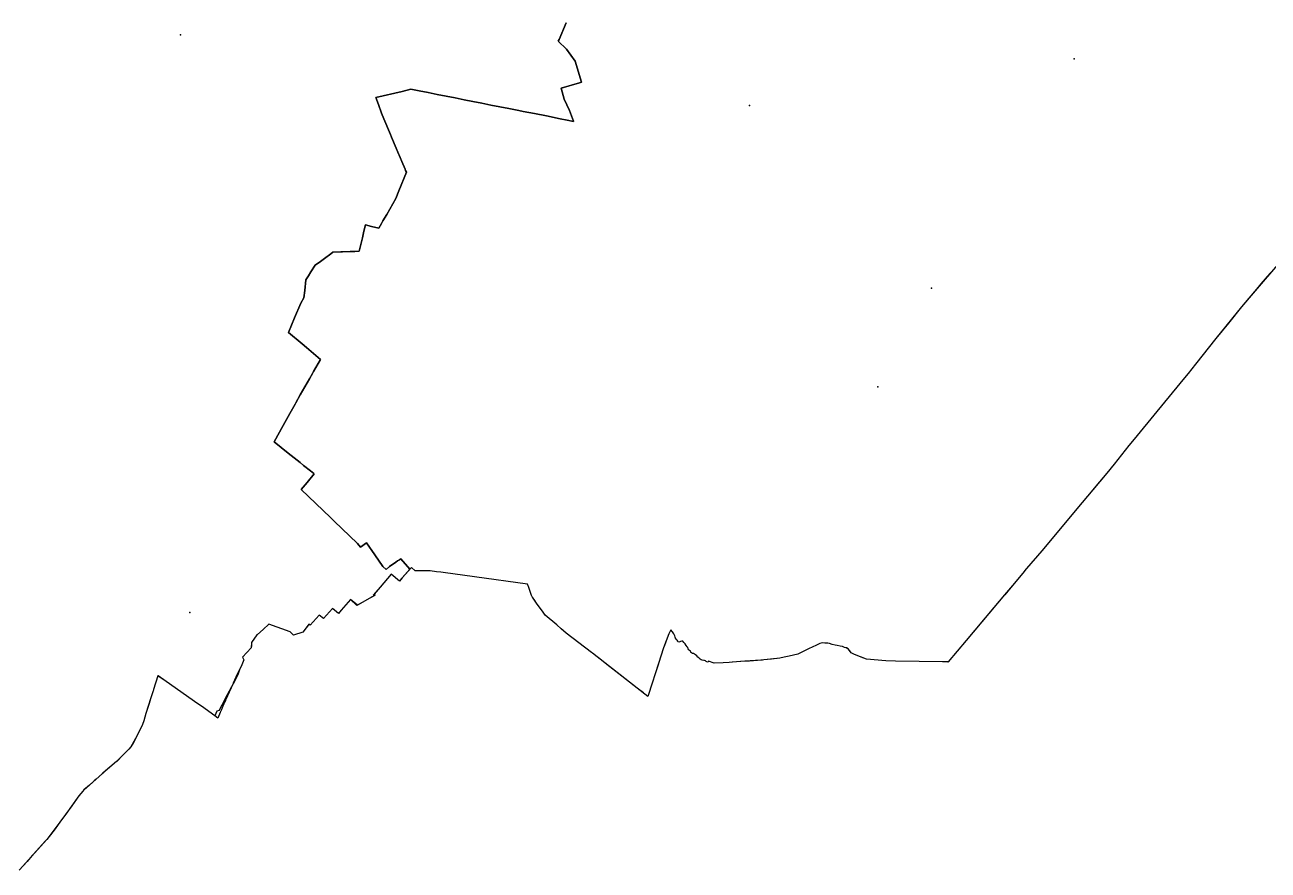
# Model space of a CAD drawing. Header units: inches. Extents: x 11258954 to 11313122, y 3645444 to 3695200.
# Drawn here: x 11276069 to 11289687, y 3646559 to 3655818 of the extents above; entities that cross this region are included whole.
import ezdxf

# ---------------------------------------------------------------- set-up
doc = ezdxf.new("R2010")
doc.units = ezdxf.units.IN
doc.header["$MEASUREMENT"] = 0
for name, color, linetype in [('SchoolBoardDistrict', 253, 'Continuous'), ('SchoolLocation_High', 213, 'Continuous'), ('SchoolLocation_HigherEducation', 4, 'Continuous'), ('SchoolLocation_Private', 231, 'Continuous'), ('SchoolZone_Elementary', 251, 'Continuous'), ('SchoolZone_High', 63, 'Continuous'), ('SchoolZone_Middle', 154, 'Continuous')]:
    doc.layers.add(name, color=color, linetype=linetype)

msp = doc.modelspace()

# ---------------------------------------------------------------- linework, layer by layer
at = {"layer": 'SchoolBoardDistrict'}
msp.add_lwpolyline([(11289712.6695, 3653101.55), (11289677.875, 3653061.1875), (11289609, 3652981.5), (11289576.9065, 3652944.4375), (11289396.9375, 3652730.6875), (11289115.4375, 3652383.625), (11288891.125, 3652102.3125), (11288809.625, 3652000), (11288771.179, 3651952.919), (11288469.3125, 3651583.25), (11288219.8765, 3651278.9125), (11288162.7815, 3651209.25), (11288000, 3651006.125), (11287920.1565, 3650906.6875), (11287765.6565, 3650723.5625), (11287592.344, 3650518.625), (11287411.4065, 3650301.0625), (11287207.094, 3650056.125), (11287041.7815, 3649863.5625), (11287019.6505, 3649836.9), (11287017.719, 3649834.573), (11286886.226, 3649676.155), (11286802.4455, 3649575.1825), (11286801.1625, 3649573.6655), (11286683.733, 3649434.804), (11286380.262, 3649075.9465), (11286182, 3648841.5), (11286147.4095, 3648841.886), (11286126.9865, 3648842.114), (11286127.125, 3648842), (11285606.567, 3648846.867), (11285500.75, 3648852.75), (11285288.8125, 3648870.75), (11285155.125, 3648922.5625), (11285121.25, 3648940.6875), (11285121.2325, 3648940.71), (11285104.672, 3648962.1305), (11285088.344, 3648983.25), (11285085.094, 3648984.8125), (11285064.875, 3648994.625), (11285048.0625, 3648999.1875), (11285025.0315, 3649009), (11284998.625, 3649014), (11284966.8125, 3649019.8125), (11284944.1875, 3649024.8125), (11284912.969, 3649031.25), (11284883.1565, 3649040.625), (11284865.75, 3649045.0625), (11284829.9065, 3649045.875), (11284806.5, 3649048.0625), (11284778.094, 3649041.4375), (11284756.0625, 3649030.8125), (11284732.25, 3649021.4375), (11284700.625, 3649006.4375), (11284654, 3648984), (11284615.969, 3648963.375), (11284572.5315, 3648942.375), (11284534.719, 3648923.5625), (11284487.6875, 3648913.9375), (11284439.25, 3648902.9375), (11284387.8125, 3648890.9375), (11284338.1875, 3648882.3125), (11284246.3125, 3648870.5), (11284162.9375, 3648861.5625), (11284149.6565, 3648860.3125), (11284137.946, 3648859.4835), (11284137.683, 3648859.4645), (11284005.8015, 3648850.005), (11283956.9375, 3648846.5), (11283816.299, 3648836.9145), (11283783.625, 3648834.6875), (11283716.868, 3648831.478), (11283621.125, 3648826.875), (11283557.469, 3648848.125), (11283554.2815, 3648840.3125), (11283548.0625, 3648836.125), (11283540.469, 3648839.5), (11283533.469, 3648844.6875), (11283524.0625, 3648850.9375), (11283513.6565, 3648856.9375), (11283504.844, 3648856.9375), (11283489.0315, 3648858.5), (11283476.0315, 3648864.3125), (11283466.625, 3648871.125), (11283453, 3648883.125), (11283442, 3648892.5625), (11283429.7815, 3648906.9375), (11283415.594, 3648917.75), (11283404.969, 3648925.75), (11283394.1565, 3648931.375), (11283380.75, 3648933.5625), (11283369.5625, 3648938.1875), (11283363.9375, 3648945), (11283360.75, 3648957), (11283350.125, 3648966.1875), (11283341.719, 3648971.1875), (11283339.7155, 3648973.958), (11283333.3125, 3648982.8125), (11283329.3125, 3648998.1875), (11283322.5315, 3649006.8125), (11283313.9065, 3649018.4375), (11283300.3125, 3649037.0625), (11283286.9065, 3649053.25), (11283274.875, 3649068.0625), (11283266.2815, 3649068.6875), (11283252.469, 3649064.6875), (11283243.6565, 3649059.875), (11283232.469, 3649056.0625), (11283225.469, 3649061.25), (11283221.844, 3649067.875), (11283214.844, 3649076.6875), (11283210.6565, 3649081.875), (11283201.844, 3649088.0625), (11283195.0315, 3649098.5), (11283191.219, 3649110.0625), (11283187.219, 3649126.5), (11283176.4375, 3649148.3125), (11283164.625, 3649170.5), (11283144.1565, 3649190.9375), (11283124.375, 3649149.125), (11283089.8385, 3649060.078), (11283074.5955, 3649020.7755), (11283063.75, 3648992.8125), (11283009.75, 3648822), (11283009.0715, 3648819.8635), (11282970.8125, 3648699.4375), (11282944.0625, 3648617.9375), (11282894.0315, 3648459.6875), (11282856.5825, 3648489.864), (11282844.443, 3648499.646), (11282777.844, 3648553.3125), (11282777.852, 3648553.344), (11282576.654, 3648710.8475), (11282445.5665, 3648813.466), (11282368.3675, 3648873.8995), (11282325.0405, 3648907.817), (11282288.101, 3648936.7345), (11282277.6185, 3648944.67), (11282000, 3649154.839), (11281967.29, 3649182.744), (11281943.2565, 3649203.247), (11281894.541, 3649244.806), (11281768.75, 3649350.5625), (11281745.8195, 3649383.219), (11281675.137, 3649483.881), (11281654.8275, 3649512.8045), (11281628.5515, 3649550.2255), (11281625.594, 3649554.4375), (11281621.5625, 3649560.1875), (11281619.334, 3649566.5695), (11281607.1385, 3649601.491), (11281584.213, 3649667.1395), (11281582.161, 3649673.016), (11281575.5315, 3649692), (11280993.69, 3649772.7045), (11280993.543, 3649772.7245), (11280993.523, 3649772.7275), (11280650.1375, 3649817.9655), (11280625.102, 3649821.4195), (11280578.7075, 3649827.404), (11280508.151, 3649836.505), (11280491.844, 3649838.5625), (11280346.0315, 3649837.1875), (11280302.625, 3649876), (11280201.875, 3649759.8125), (11280186.051, 3649741.5715), (11280172, 3649725.375), (11280082, 3649801.5625), (11280081.625, 3649801.125), (11279962.1875, 3649659.8125), (11279895.75, 3649581.25), (11279907.1695, 3649570.761), (11279898.1875, 3649565.75), (11279874.1415, 3649552.317), (11279861.1565, 3649545.0625), (11279848.3285, 3649537.902), (11279848.2805, 3649537.8755), (11279711.5625, 3649461.5625), (11279636.1565, 3649523.9375), (11279634.725, 3649522.2875), (11279533.5315, 3649405.625), (11279518.2025, 3649387.9635), (11279502.9375, 3649370.375), (11279444.1565, 3649422.75), (11279440.75, 3649425.75), (11279339.719, 3649315.5625), (11279293.3125, 3649352.9375), (11279194.3125, 3649241.5), (11279180.8415, 3649253.3385), (11279165.51, 3649232.601), (11279150.9805, 3649212.948), (11279114.5, 3649164.125), (11279011.094, 3649134.125), (11278976.5, 3649167.9375), (11278976.4645, 3649167.9505), (11278743.469, 3649252.125), (11278679.1875, 3649195.5625), (11278616.0315, 3649140), (11278611.844, 3649136.3125), (11278553.6565, 3649051.6875), (11278553.5625, 3649051.1875), (11278551.0875, 3649021.3555), (11278548.846, 3648994.3405), (11278451.844, 3648892.5), (11278468.4375, 3648863.125), (11278444.125, 3648809.875), (11278418.8125, 3648754.4375), (11278407.3035, 3648729.2335), (11278396.4375, 3648705.4375), (11278352.032, 3648608.25), (11278351.942, 3648608.0525), (11278349.719, 3648603.1875), (11278266.582, 3648419.535), (11278265.4065, 3648416.9375), (11278257.1975, 3648398.7355), (11278228.8125, 3648336.0625), (11278218.094, 3648309.4375), (11278214.939, 3648301.6245), (11278212.503, 3648295.5825), (11278212.1075, 3648294.6), (11278209.299, 3648287.6295), (11278209.2435, 3648287.492), (11278184.219, 3648225.4375), (11278150.972, 3648249.3205), (11278002.8125, 3648355.75), (11277965.6565, 3648382.4375), (11277617.8125, 3648626.1875), (11277527.5625, 3648689.25), (11277479.125, 3648537.875), (11277476.838, 3648530.718), (11277474.5315, 3648523.5), (11277446.4375, 3648435.75), (11277430.344, 3648385.4375), (11277396.1655, 3648274.328), (11277371.875, 3648195.3125), (11277359.344, 3648154.625), (11277324.7815, 3648085.5), (11277282.0315, 3648000), (11277264.5315, 3647968.375), (11277231.5625, 3647908.875), (11277208.1565, 3647885.125), (11277144.719, 3647820.8125), (11277075.125, 3647750.1875), (11277074.594, 3647749.75), (11277001.6565, 3647687.375), (11276928.6875, 3647625), (11276926.311, 3647622.939), (11276916.3015, 3647614.2575), (11276849.6875, 3647556.5), (11276827.844, 3647537.5625), (11276776.0315, 3647491.0625), (11276716.8125, 3647437.9375), (11276703.7815, 3647422.875), (11276660.4065, 3647372.875), (11276641.719, 3647345.6875), (11276584.844, 3647263), (11276513.856, 3647169.9035), (11276492.1935, 3647139.8995), (11276471.7065, 3647111.523), (11276389.356, 3646997.1365), (11276310.094, 3646895.5625), (11276294.719, 3646878.5625), (11276227.7815, 3646804.625), (11276160.2815, 3646730), (11276149.844, 3646718.5), (11276093.1875, 3646655.4375), (11276006.5485, 3646559.095)], dxfattribs=at)
at = {"layer": 'SchoolLocation_High'}
msp.add_point((11277774.8219, 3655709.5879), dxfattribs=at)
at = {"layer": 'SchoolLocation_HigherEducation'}
for p in [(11284006.3416, 3654935.5665), (11286001.581, 3652933.4448)]:
    msp.add_point(p, dxfattribs=at)
at = {"layer": 'SchoolLocation_Private'}
for p in [(11287561.842, 3655446.2341), (11285411.4182, 3651853.1461), (11277876.8509, 3649382.0566)]:
    msp.add_point(p, dxfattribs=at)
at = {"layer": 'SchoolZone_Elementary'}
for points in [[(11282000, 3655840.8125, 0), (11281922.42, 3655658.645, 0), (11281911.374, 3655640.396, 0), (11282003.2655, 3655554.0205, 0), (11282097.767, 3655420.6515, 0), (11282165.0145, 3655190.905, 0), (11282165.1985, 3655190.276, 0), (11282143.0735, 3655183.6555, 0), (11281943.715, 3655125.354, 0), (11281942.389, 3655124.966, 0), (11281977.0205, 3655003.7875, 0), (11282033.417, 3654881.319, 0), (11282077.582, 3654763.006, 0), (11282078.0865, 3654761.6545, 0), (11282010.2075, 3654775.0605, 0), (11281932.3615, 3654790.4355, 0), (11281781.751, 3654820.1815, 0), (11281650.1725, 3654846.1685, 0), (11281527.669, 3654870.363, 0), (11281478.6165, 3654880.051, 0), (11281370.3085, 3654901.442, 0), (11281270.0835, 3654921.2365, 0), (11281173.9615, 3654940.2205, 0), (11281075.8955, 3654959.589, 0), (11280977.82, 3654978.959, 0), (11280879.666, 3654998.3445, 0), (11280781.522, 3655017.728, 0), (11280683.378, 3655037.1115, 0), (11280585.2335, 3655056.4955, 0), (11280487.1385, 3655075.8695, 0), (11280388.9845, 3655095.255, 0), (11280298.3945, 3655113.1465, 0), (11280201.089, 3655090.0765, 0), (11279914.027, 3655022.018, 0), (11279912.599, 3655021.6795, 0), (11279943.9585, 3654945.9565, 0), (11279976.1565, 3654849.625, 0), (11280002.25, 3654787.75, 0), (11280074.594, 3654616, 0), (11280085.5625, 3654590, 0), (11280136.719, 3654468.5625, 0), (11280156.094, 3654422.5625, 0), (11280180.125, 3654365.5625, 0), (11280198.1565, 3654322.8125, 0), (11280233.6565, 3654238.5, 0), (11280239.875, 3654223.75, 0), (11280248.125, 3654204.1875, 0), (11280167.125, 3654001.4375, 0), (11280133.5315, 3653917.375, 0), (11280033.2815, 3653742.5625, 0), (11279992.1565, 3653670.8125, 0), (11279976.75, 3653644, 0), (11279947.5925, 3653593.142, 0), (11279946.9375, 3653592, 0), (11279864.9375, 3653611.5, 0), (11279800.567, 3653626.7985, 0), (11279799.719, 3653627, 0), (11279779.969, 3653545, 0), (11279778.6565, 3653539.5625, 0), (11279766.0625, 3653487.25, 0), (11279731.7405, 3653339.639, 0), (11279731.51, 3653338.647, 0), (11279684.8725, 3653336.9035, 0), (11279632.3, 3653334.938, 0), (11279549.917, 3653331.858, 0), (11279529.2935, 3653331.087, 0), (11279441.203, 3653327.7935, 0), (11279419.8, 3653311.898, 0), (11279350.2545, 3653260.249, 0), (11279306.7635, 3653227.9495, 0), (11279249.9885, 3653185.784, 0), (11279249.057, 3653185.0925, 0), (11279202.982, 3653112.4885, 0), (11279175.0615, 3653068.493, 0), (11279147.347, 3653024.8215, 0), (11279134.5065, 3652909.3435, 0), (11279125.444, 3652827.8455, 0), (11279091.9375, 3652768.3125, 0), (11279023.8125, 3652607.75, 0), (11278956.9065, 3652450.1875, 0), (11279107.375, 3652323.0625, 0), (11279154.875, 3652282.9375, 0), (11279309.0625, 3652152.625, 0), (11279282.3125, 3652107.25, 0), (11279231.0315, 3652020.375, 0), (11279219, 3652000, 0), (11279185.75, 3651941.3125, 0), (11279135.3125, 3651852.25, 0), (11279085.625, 3651764.5625, 0), (11279037.5625, 3651679.6875, 0), (11279028.3125, 3651663.375, 0), (11278971.844, 3651561.8125, 0), (11278897.719, 3651428.5625, 0), (11278798.719, 3651250.5625, 0), (11278952.719, 3651128, 0), (11279083.3125, 3651024.0625, 0), (11279122.469, 3650992.875, 0), (11279196.2815, 3650934.125, 0), (11279234.5315, 3650903.6875, 0), (11279236.625, 3650902.0625, 0), (11279159.9065, 3650805.6875, 0), (11279097.5315, 3650727.375, 0), (11279415.5315, 3650423.0625, 0), (11279457.2815, 3650383.3125, 0), (11279714.6225, 3650138.3775, 0), (11279714.625, 3650138.375, 0), (11279744.2795, 3650097.862, 0), (11279813.219, 3650146.25, 0), (11279901.0315, 3650014.6875, 0), (11279902.094, 3650013.125, 0), (11279989.9065, 3649886.1875, 0), (11280026.1875, 3649851.25, 0), (11280064.8125, 3649883.75, 0), (11280133.0625, 3649932.4375, 0), (11280152.5315, 3649946.25, 0), (11280159.6875, 3649950.875, 0), (11280173.4065, 3649959.8125, 0), (11280188.125, 3649968.0625, 0), (11280286.844, 3649857.8125, 0), (11280201.875, 3649759.8125, 0), (11280172.9975, 3649726.5245, 0), (11280172, 3649725.375, 0), (11280081.625, 3649801.125, 0), (11279962.1875, 3649659.8125, 0), (11279885.815, 3649571.053, 0), (11279894.525, 3649563.704, 0), (11279848.3285, 3649537.902, 0), (11279848.2805, 3649537.8755, 0), (11279707.2055, 3649459.1305, 0), (11279634.725, 3649522.2875, 0), (11279533.5315, 3649405.625, 0), (11279502.9375, 3649370.375, 0), (11279440.8615, 3649425.651, 0), (11279440.75, 3649425.75, 0), (11279339.719, 3649315.5625, 0), (11279293.4475, 3649352.8285, 0), (11279293.3125, 3649352.9375, 0), (11279194.3125, 3649241.5, 0), (11279181.0745, 3649253.134, 0), (11279150.9805, 3649212.948, 0), (11279115.1625, 3649165.0115, 0), (11279114.5, 3649164.125, 0), (11279011.094, 3649134.125, 0), (11278976.5, 3649167.9375, 0), (11278743.469, 3649252.125, 0), (11278679.1875, 3649195.5625, 0), (11278616.0315, 3649140, 0), (11278612.9545, 3649137.29, 0), (11278611.844, 3649136.3125, 0), (11278553.6565, 3649051.6875, 0), (11278548.846, 3648994.3405, 0), (11278451.844, 3648892.5, 0), (11278468.4375, 3648863.125, 0), (11278444.125, 3648809.875, 0), (11278418.8125, 3648754.4375, 0), (11278403.3255, 3648698.8175, 0), (11278351.7095, 3648601.4645, 0), (11278332.7595, 3648565.723, 0), (11278261.115, 3648430.5955, 0), (11278251.757, 3648412.9455, 0), (11278206.614, 3648327.8025, 0), (11278195.9915, 3648307.767, 0), (11278171.0315, 3648300.25, 0), (11278151.539, 3648250.7605, 0), (11278150.972, 3648249.3205, 0), (11278002.8125, 3648355.75, 0), (11277965.6565, 3648382.4375, 0), (11277617.8125, 3648626.1875, 0), (11277528.2285, 3648688.7845, 0), (11277527.5625, 3648689.25, 0), (11277479.125, 3648537.875, 0), (11277474.5315, 3648523.5, 0), (11277446.4375, 3648435.75, 0), (11277396.1565, 3648274.375, 0), (11277371.875, 3648195.3125, 0), (11277359.344, 3648154.625, 0), (11277324.7815, 3648085.5, 0), (11277257.5515, 3647955.7775, 0), (11277231.5625, 3647908.875, 0), (11277212.1325, 3647889.161, 0), (11277142.2155, 3647818.2745, 0), (11277074.594, 3647749.75, 0), (11276919.706, 3647617.209, 0), (11276776.0315, 3647491.0625, 0), (11276717.955, 3647438.9625, 0), (11276716.8125, 3647437.9375, 0), (11276703.7815, 3647422.875, 0), (11276660.4065, 3647372.875, 0), (11276641.719, 3647345.6875, 0), (11276516.52, 3647173.397, 0), (11276474.376, 3647115.221, 0), (11276310.094, 3646895.5625, 0), (11276009.495, 3646562.3715, 0)], [(11291009.219, 3654611.875, 0), (11289522.028, 3652879.258, 0), (11289522.018, 3652879.246, 0), (11289396.9375, 3652730.6875, 0), (11289252.152, 3652552.1805, 0), (11289115.4375, 3652383.625, 0), (11288891.125, 3652102.3125, 0), (11288809.625, 3652000, 0), (11288771.179, 3651952.919, 0), (11288469.3125, 3651583.25, 0), (11288219.8765, 3651278.9125, 0), (11288162.7815, 3651209.25, 0), (11288000, 3651006.125, 0), (11287920.1565, 3650906.6875, 0), (11287799.5, 3650763.6875, 0), (11287765.6565, 3650723.5625, 0), (11287592.344, 3650518.625, 0), (11287411.4065, 3650301.0625, 0), (11287207.094, 3650056.125, 0), (11287041.7815, 3649863.5625, 0), (11287019.6505, 3649836.9, 0), (11287017.719, 3649834.573, 0), (11286886.226, 3649676.155, 0), (11286801.1625, 3649573.6655, 0), (11286380.262, 3649075.9465, 0), (11286182, 3648841.5, 0), (11286177.381, 3648836.038, 0), (11286121.2125, 3648842.0555, 0), (11285606.567, 3648846.867, 0), (11285500.75, 3648852.75, 0), (11285288.8125, 3648870.75, 0), (11285258.147, 3648882.635, 0), (11285155.125, 3648922.5625, 0), (11285121.25, 3648940.6875, 0), (11285088.344, 3648983.25, 0), (11285069.226, 3648992.5135, 0), (11285064.875, 3648994.625, 0), (11285048.0625, 3648999.1875, 0), (11285025.0315, 3649009, 0), (11284998.625, 3649014, 0), (11284966.8125, 3649019.8125, 0), (11284944.1875, 3649024.8125, 0), (11284912.969, 3649031.25, 0), (11284883.1565, 3649040.625, 0), (11284865.75, 3649045.0625, 0), (11284829.9065, 3649045.875, 0), (11284806.5, 3649048.0625, 0), (11284778.094, 3649041.4375, 0), (11284756.0625, 3649030.8125, 0), (11284732.25, 3649021.4375, 0), (11284700.625, 3649006.4375, 0), (11284654, 3648984, 0), (11284615.969, 3648963.375, 0), (11284572.5315, 3648942.375, 0), (11284534.719, 3648923.5625, 0), (11284487.6875, 3648913.9375, 0), (11284439.25, 3648902.9375, 0), (11284387.8125, 3648890.9375, 0), (11284338.1875, 3648882.3125, 0), (11284131.255, 3648858.9935, 0), (11283956.9375, 3648846.5, 0), (11283822.014, 3648837.304, 0), (11283783.625, 3648834.6875, 0), (11283716.868, 3648831.478, 0), (11283621.125, 3648826.875, 0), (11283557.469, 3648848.125, 0), (11283554.2815, 3648840.3125, 0), (11283548.0625, 3648836.125, 0), (11283540.469, 3648839.5, 0), (11283533.469, 3648844.6875, 0), (11283524.0625, 3648850.9375, 0), (11283513.6565, 3648856.9375, 0), (11283504.844, 3648856.9375, 0), (11283489.0315, 3648858.5, 0), (11283476.0315, 3648864.3125, 0), (11283466.625, 3648871.125, 0), (11283453, 3648883.125, 0), (11283442, 3648892.5625, 0), (11283429.7815, 3648906.9375, 0), (11283415.594, 3648917.75, 0), (11283404.969, 3648925.75, 0), (11283394.1565, 3648931.375, 0), (11283380.75, 3648933.5625, 0), (11283369.5625, 3648938.1875, 0), (11283368.0715, 3648939.9935, 0), (11283363.9375, 3648945, 0), (11283360.75, 3648957, 0), (11283350.125, 3648966.1875, 0), (11283345.4215, 3648968.985, 0), (11283341.719, 3648971.1875, 0), (11283333.3125, 3648982.8125, 0), (11283329.3125, 3648998.1875, 0), (11283322.5315, 3649006.8125, 0), (11283313.9065, 3649018.4375, 0), (11283300.3125, 3649037.0625, 0), (11283286.9065, 3649053.25, 0), (11283274.875, 3649068.0625, 0), (11283266.2815, 3649068.6875, 0), (11283252.469, 3649064.6875, 0), (11283243.6565, 3649059.875, 0), (11283232.469, 3649056.0625, 0), (11283225.469, 3649061.25, 0), (11283221.844, 3649067.875, 0), (11283214.844, 3649076.6875, 0), (11283210.6565, 3649081.875, 0), (11283201.844, 3649088.0625, 0), (11283196.07, 3649096.909, 0), (11283195.0315, 3649098.5, 0), (11283191.219, 3649110.0625, 0), (11283187.219, 3649126.5, 0), (11283176.4375, 3649148.3125, 0), (11283164.625, 3649170.5, 0), (11283144.1565, 3649190.9375, 0), (11283124.375, 3649149.125, 0), (11283063.75, 3648992.8125, 0), (11283009.75, 3648822, 0), (11282970.8125, 3648699.4375, 0), (11282944.0625, 3648617.9375, 0), (11282894.0315, 3648459.6875, 0), (11282777.844, 3648553.3125, 0), (11282288.101, 3648936.7345, 0), (11282277.6185, 3648944.67, 0), (11282000, 3649154.839, 0), (11281943.2565, 3649203.247, 0), (11281894.541, 3649244.806, 0), (11281768.75, 3649350.5625, 0), (11281745.8195, 3649383.219, 0), (11281675.137, 3649483.881, 0), (11281628.5515, 3649550.2255, 0), (11281625.594, 3649554.4375, 0), (11281621.5625, 3649560.1875, 0), (11281619.334, 3649566.5695, 0), (11281607.1385, 3649601.491, 0), (11281584.213, 3649667.1395, 0), (11281582.161, 3649673.016, 0), (11281575.5315, 3649692, 0), (11280993.69, 3649772.7045, 0), (11280993.543, 3649772.7245, 0), (11280993.523, 3649772.7275, 0), (11280650.1375, 3649817.9655, 0), (11280625.102, 3649821.4195, 0), (11280578.7075, 3649827.404, 0), (11280508.151, 3649836.505, 0), (11280491.844, 3649838.5625, 0), (11280346.0315, 3649837.1875, 0), (11280302.625, 3649876, 0), (11280286.844, 3649857.8125, 0), (11280188.125, 3649968.0625, 0), (11280173.4065, 3649959.8125, 0), (11280159.6875, 3649950.875, 0), (11280152.5315, 3649946.25, 0), (11280133.0625, 3649932.4375, 0), (11280064.8125, 3649883.75, 0), (11280026.1875, 3649851.25, 0), (11279989.9065, 3649886.1875, 0), (11279902.094, 3650013.125, 0), (11279901.0315, 3650014.6875, 0), (11279813.219, 3650146.25, 0), (11279744.2795, 3650097.862, 0), (11279714.625, 3650138.375, 0), (11279714.6225, 3650138.3775, 0), (11279457.2815, 3650383.3125, 0), (11279415.5315, 3650423.0625, 0), (11279097.5315, 3650727.375, 0), (11279159.9065, 3650805.6875, 0), (11279236.625, 3650902.0625, 0), (11279234.5315, 3650903.6875, 0), (11279196.2815, 3650934.125, 0), (11279122.469, 3650992.875, 0), (11279083.3125, 3651024.0625, 0), (11278952.719, 3651128, 0), (11278798.719, 3651250.5625, 0), (11278897.719, 3651428.5625, 0), (11278971.844, 3651561.8125, 0), (11279028.3125, 3651663.375, 0), (11279037.5625, 3651679.6875, 0), (11279085.625, 3651764.5625, 0), (11279135.3125, 3651852.25, 0), (11279185.75, 3651941.3125, 0), (11279219, 3652000, 0), (11279231.0315, 3652020.375, 0), (11279282.3125, 3652107.25, 0), (11279309.0625, 3652152.625, 0), (11279154.875, 3652282.9375, 0), (11279107.375, 3652323.0625, 0), (11278956.9065, 3652450.1875, 0), (11279023.8125, 3652607.75, 0), (11279091.9375, 3652768.3125, 0), (11279125.444, 3652827.8455, 0), (11279134.5065, 3652909.3435, 0), (11279147.347, 3653024.8215, 0), (11279175.0615, 3653068.493, 0), (11279202.982, 3653112.4885, 0), (11279249.057, 3653185.0925, 0), (11279249.9885, 3653185.784, 0), (11279306.7635, 3653227.9495, 0), (11279350.2545, 3653260.249, 0), (11279419.8, 3653311.898, 0), (11279441.203, 3653327.7935, 0), (11279529.2935, 3653331.087, 0), (11279549.917, 3653331.858, 0), (11279632.3, 3653334.938, 0), (11279684.8725, 3653336.9035, 0), (11279731.51, 3653338.647, 0), (11279731.7405, 3653339.639, 0), (11279766.0625, 3653487.25, 0), (11279778.6565, 3653539.5625, 0), (11279779.969, 3653545, 0), (11279799.719, 3653627, 0), (11279800.567, 3653626.7985, 0), (11279864.9375, 3653611.5, 0), (11279946.9375, 3653592, 0), (11279947.5925, 3653593.142, 0), (11279976.75, 3653644, 0), (11279992.1565, 3653670.8125, 0), (11280033.2815, 3653742.5625, 0), (11280133.5315, 3653917.375, 0), (11280167.125, 3654001.4375, 0), (11280248.125, 3654204.1875, 0), (11280239.875, 3654223.75, 0), (11280233.6565, 3654238.5, 0), (11280198.1565, 3654322.8125, 0), (11280180.125, 3654365.5625, 0), (11280156.094, 3654422.5625, 0), (11280136.719, 3654468.5625, 0), (11280085.5625, 3654590, 0), (11280074.594, 3654616, 0), (11280002.25, 3654787.75, 0), (11279976.1565, 3654849.625, 0), (11279943.9585, 3654945.9565, 0), (11279912.599, 3655021.6795, 0), (11279914.027, 3655022.018, 0), (11280201.089, 3655090.0765, 0), (11280298.3945, 3655113.1465, 0), (11280388.9845, 3655095.255, 0), (11280487.1385, 3655075.8695, 0), (11280585.2335, 3655056.4955, 0), (11280683.378, 3655037.1115, 0), (11280781.522, 3655017.728, 0), (11280879.666, 3654998.3445, 0), (11280977.82, 3654978.959, 0), (11281075.8955, 3654959.589, 0), (11281173.9615, 3654940.2205, 0), (11281270.0835, 3654921.2365, 0), (11281370.3085, 3654901.442, 0), (11281478.6165, 3654880.051, 0), (11281527.669, 3654870.363, 0), (11281650.1725, 3654846.1685, 0), (11281781.751, 3654820.1815, 0), (11281932.3615, 3654790.4355, 0), (11282010.2075, 3654775.0605, 0), (11282078.0865, 3654761.6545, 0), (11282077.582, 3654763.006, 0), (11282033.417, 3654881.319, 0), (11281977.0205, 3655003.7875, 0), (11281942.389, 3655124.966, 0), (11281943.715, 3655125.354, 0), (11282143.0735, 3655183.6555, 0), (11282165.1985, 3655190.276, 0), (11282165.0145, 3655190.905, 0), (11282097.767, 3655420.6515, 0), (11282003.2655, 3655554.0205, 0), (11281911.374, 3655640.396, 0), (11281922.42, 3655658.645, 0), (11282000, 3655840.8125, 0)]]:
    msp.add_polyline3d(points, dxfattribs=at)
at = {"layer": 'SchoolZone_High'}
msp.add_polyline3d([(11291009.219, 3654611.875, 0), (11289522.028, 3652879.258, 0), (11289522.018, 3652879.246, 0), (11289396.9375, 3652730.6875, 0), (11289252.152, 3652552.1805, 0), (11289115.4375, 3652383.625, 0), (11288891.125, 3652102.3125, 0), (11288809.625, 3652000, 0), (11288771.179, 3651952.919, 0), (11288469.3125, 3651583.25, 0), (11288219.8765, 3651278.9125, 0), (11288162.7815, 3651209.25, 0), (11288000, 3651006.125, 0), (11287920.1565, 3650906.6875, 0), (11287799.5, 3650763.6875, 0), (11287765.6565, 3650723.5625, 0), (11287592.344, 3650518.625, 0), (11287411.4065, 3650301.0625, 0), (11287207.094, 3650056.125, 0), (11287041.7815, 3649863.5625, 0), (11287019.6505, 3649836.9, 0), (11287017.719, 3649834.573, 0), (11286886.226, 3649676.155, 0), (11286801.1625, 3649573.6655, 0), (11286380.262, 3649075.9465, 0), (11286182, 3648841.5, 0), (11286177.381, 3648836.038, 0), (11286121.2125, 3648842.0555, 0), (11285606.567, 3648846.867, 0), (11285500.75, 3648852.75, 0), (11285288.8125, 3648870.75, 0), (11285258.147, 3648882.635, 0), (11285155.125, 3648922.5625, 0), (11285121.25, 3648940.6875, 0), (11285088.344, 3648983.25, 0), (11285069.226, 3648992.5135, 0), (11285064.875, 3648994.625, 0), (11285048.0625, 3648999.1875, 0), (11285025.0315, 3649009, 0), (11284998.625, 3649014, 0), (11284966.8125, 3649019.8125, 0), (11284944.1875, 3649024.8125, 0), (11284912.969, 3649031.25, 0), (11284883.1565, 3649040.625, 0), (11284865.75, 3649045.0625, 0), (11284829.9065, 3649045.875, 0), (11284806.5, 3649048.0625, 0), (11284778.094, 3649041.4375, 0), (11284756.0625, 3649030.8125, 0), (11284732.25, 3649021.4375, 0), (11284700.625, 3649006.4375, 0), (11284654, 3648984, 0), (11284615.969, 3648963.375, 0), (11284572.5315, 3648942.375, 0), (11284534.719, 3648923.5625, 0), (11284487.6875, 3648913.9375, 0), (11284439.25, 3648902.9375, 0), (11284387.8125, 3648890.9375, 0), (11284338.1875, 3648882.3125, 0), (11284131.255, 3648858.9935, 0), (11283956.9375, 3648846.5, 0), (11283822.014, 3648837.304, 0), (11283783.625, 3648834.6875, 0), (11283716.868, 3648831.478, 0), (11283621.125, 3648826.875, 0), (11283557.469, 3648848.125, 0), (11283554.2815, 3648840.3125, 0), (11283548.0625, 3648836.125, 0), (11283540.469, 3648839.5, 0), (11283533.469, 3648844.6875, 0), (11283524.0625, 3648850.9375, 0), (11283513.6565, 3648856.9375, 0), (11283504.844, 3648856.9375, 0), (11283489.0315, 3648858.5, 0), (11283476.0315, 3648864.3125, 0), (11283466.625, 3648871.125, 0), (11283453, 3648883.125, 0), (11283442, 3648892.5625, 0), (11283429.7815, 3648906.9375, 0), (11283415.594, 3648917.75, 0), (11283404.969, 3648925.75, 0), (11283394.1565, 3648931.375, 0), (11283380.75, 3648933.5625, 0), (11283369.5625, 3648938.1875, 0), (11283368.0715, 3648939.9935, 0), (11283363.9375, 3648945, 0), (11283360.75, 3648957, 0), (11283350.125, 3648966.1875, 0), (11283345.4215, 3648968.985, 0), (11283341.719, 3648971.1875, 0), (11283333.3125, 3648982.8125, 0), (11283329.3125, 3648998.1875, 0), (11283322.5315, 3649006.8125, 0), (11283313.9065, 3649018.4375, 0), (11283300.3125, 3649037.0625, 0), (11283286.9065, 3649053.25, 0), (11283274.875, 3649068.0625, 0), (11283266.2815, 3649068.6875, 0), (11283252.469, 3649064.6875, 0), (11283243.6565, 3649059.875, 0), (11283232.469, 3649056.0625, 0), (11283225.469, 3649061.25, 0), (11283221.844, 3649067.875, 0), (11283214.844, 3649076.6875, 0), (11283210.6565, 3649081.875, 0), (11283201.844, 3649088.0625, 0), (11283196.07, 3649096.909, 0), (11283195.0315, 3649098.5, 0), (11283191.219, 3649110.0625, 0), (11283187.219, 3649126.5, 0), (11283176.4375, 3649148.3125, 0), (11283164.625, 3649170.5, 0), (11283144.1565, 3649190.9375, 0), (11283124.375, 3649149.125, 0), (11283063.75, 3648992.8125, 0), (11283009.75, 3648822, 0), (11282970.8125, 3648699.4375, 0), (11282944.0625, 3648617.9375, 0), (11282894.0315, 3648459.6875, 0), (11282777.844, 3648553.3125, 0), (11282777.852, 3648553.344, 0), (11282288.101, 3648936.7345, 0), (11282277.6185, 3648944.67, 0), (11282000, 3649154.839, 0), (11281943.2565, 3649203.247, 0), (11281894.541, 3649244.806, 0), (11281768.75, 3649350.5625, 0), (11281745.8195, 3649383.219, 0), (11281675.137, 3649483.881, 0), (11281628.5515, 3649550.2255, 0), (11281625.594, 3649554.4375, 0), (11281621.5625, 3649560.1875, 0), (11281619.334, 3649566.5695, 0), (11281607.1385, 3649601.491, 0), (11281584.213, 3649667.1395, 0), (11281582.161, 3649673.016, 0), (11281575.5315, 3649692, 0), (11280993.69, 3649772.7045, 0), (11280993.543, 3649772.7245, 0), (11280993.523, 3649772.7275, 0), (11280650.1375, 3649817.9655, 0), (11280625.102, 3649821.4195, 0), (11280578.7075, 3649827.404, 0), (11280508.151, 3649836.505, 0), (11280491.844, 3649838.5625, 0), (11280346.0315, 3649837.1875, 0), (11280302.625, 3649876, 0), (11280286.844, 3649857.8125, 0), (11280201.875, 3649759.8125, 0), (11280172.9975, 3649726.5245, 0), (11280172, 3649725.375, 0), (11280081.625, 3649801.125, 0), (11279962.1875, 3649659.8125, 0), (11279885.815, 3649571.053, 0), (11279894.525, 3649563.704, 0), (11279848.3285, 3649537.902, 0), (11279848.2805, 3649537.8755, 0), (11279707.2055, 3649459.1305, 0), (11279634.725, 3649522.2875, 0), (11279533.5315, 3649405.625, 0), (11279502.9375, 3649370.375, 0), (11279440.8615, 3649425.651, 0), (11279440.75, 3649425.75, 0), (11279339.719, 3649315.5625, 0), (11279293.4475, 3649352.8285, 0), (11279293.3125, 3649352.9375, 0), (11279194.3125, 3649241.5, 0), (11279181.0745, 3649253.134, 0), (11279150.9805, 3649212.948, 0), (11279115.1625, 3649165.0115, 0), (11279114.5, 3649164.125, 0), (11279011.094, 3649134.125, 0), (11278976.5, 3649167.9375, 0), (11278743.469, 3649252.125, 0), (11278679.1875, 3649195.5625, 0), (11278616.0315, 3649140, 0), (11278612.9545, 3649137.29, 0), (11278611.844, 3649136.3125, 0), (11278553.6565, 3649051.6875, 0), (11278553.5625, 3649051.1875, 0), (11278548.846, 3648994.3405, 0), (11278451.844, 3648892.5, 0), (11278468.4375, 3648863.125, 0), (11278444.125, 3648809.875, 0), (11278418.8125, 3648754.4375, 0), (11278403.3255, 3648698.8175, 0), (11278351.7095, 3648601.4645, 0), (11278332.7595, 3648565.723, 0), (11278261.115, 3648430.5955, 0), (11278251.757, 3648412.9455, 0), (11278206.614, 3648327.8025, 0), (11278195.9915, 3648307.767, 0), (11278171.0315, 3648300.25, 0), (11278151.539, 3648250.7605, 0), (11278150.972, 3648249.3205, 0), (11278002.8125, 3648355.75, 0), (11277965.6565, 3648382.4375, 0), (11277617.8125, 3648626.1875, 0), (11277528.2285, 3648688.7845, 0), (11277527.5625, 3648689.25, 0), (11277479.125, 3648537.875, 0), (11277474.5315, 3648523.5, 0), (11277446.4375, 3648435.75, 0), (11277396.1565, 3648274.375, 0), (11277371.875, 3648195.3125, 0), (11277359.344, 3648154.625, 0), (11277324.7815, 3648085.5, 0), (11277257.5515, 3647955.7775, 0), (11277231.5625, 3647908.875, 0), (11277212.1325, 3647889.161, 0), (11277142.2155, 3647818.2745, 0), (11277074.594, 3647749.75, 0), (11276919.706, 3647617.209, 0), (11276776.0315, 3647491.0625, 0), (11276717.955, 3647438.9625, 0), (11276716.8125, 3647437.9375, 0), (11276703.7815, 3647422.875, 0), (11276660.4065, 3647372.875, 0), (11276641.719, 3647345.6875, 0), (11276516.52, 3647173.397, 0), (11276474.376, 3647115.221, 0), (11276310.094, 3646895.5625, 0), (11276009.495, 3646562.3715, 0)], dxfattribs=at)
at = {"layer": 'SchoolZone_Middle'}
msp.add_polyline3d([(11291009.219, 3654611.875, 0), (11289522.028, 3652879.258, 0), (11289522.018, 3652879.246, 0), (11289396.9375, 3652730.6875, 0), (11289252.152, 3652552.1805, 0), (11289115.4375, 3652383.625, 0), (11288891.125, 3652102.3125, 0), (11288809.625, 3652000, 0), (11288771.179, 3651952.919, 0), (11288469.3125, 3651583.25, 0), (11288219.8765, 3651278.9125, 0), (11288162.7815, 3651209.25, 0), (11288000, 3651006.125, 0), (11287920.1565, 3650906.6875, 0), (11287799.5, 3650763.6875, 0), (11287765.6565, 3650723.5625, 0), (11287592.344, 3650518.625, 0), (11287411.4065, 3650301.0625, 0), (11287207.094, 3650056.125, 0), (11287041.7815, 3649863.5625, 0), (11287019.6505, 3649836.9, 0), (11287017.719, 3649834.573, 0), (11286886.226, 3649676.155, 0), (11286801.1625, 3649573.6655, 0), (11286380.262, 3649075.9465, 0), (11286182, 3648841.5, 0), (11286177.381, 3648836.038, 0), (11286121.2125, 3648842.0555, 0), (11285606.567, 3648846.867, 0), (11285500.75, 3648852.75, 0), (11285288.8125, 3648870.75, 0), (11285258.147, 3648882.635, 0), (11285155.125, 3648922.5625, 0), (11285121.25, 3648940.6875, 0), (11285088.344, 3648983.25, 0), (11285069.226, 3648992.5135, 0), (11285064.875, 3648994.625, 0), (11285048.0625, 3648999.1875, 0), (11285025.0315, 3649009, 0), (11284998.625, 3649014, 0), (11284966.8125, 3649019.8125, 0), (11284944.1875, 3649024.8125, 0), (11284912.969, 3649031.25, 0), (11284883.1565, 3649040.625, 0), (11284865.75, 3649045.0625, 0), (11284829.9065, 3649045.875, 0), (11284806.5, 3649048.0625, 0), (11284778.094, 3649041.4375, 0), (11284756.0625, 3649030.8125, 0), (11284732.25, 3649021.4375, 0), (11284700.625, 3649006.4375, 0), (11284654, 3648984, 0), (11284615.969, 3648963.375, 0), (11284572.5315, 3648942.375, 0), (11284534.719, 3648923.5625, 0), (11284487.6875, 3648913.9375, 0), (11284439.25, 3648902.9375, 0), (11284387.8125, 3648890.9375, 0), (11284338.1875, 3648882.3125, 0), (11284131.255, 3648858.9935, 0), (11283956.9375, 3648846.5, 0), (11283822.014, 3648837.304, 0), (11283783.625, 3648834.6875, 0), (11283716.868, 3648831.478, 0), (11283621.125, 3648826.875, 0), (11283557.469, 3648848.125, 0), (11283554.2815, 3648840.3125, 0), (11283548.0625, 3648836.125, 0), (11283540.469, 3648839.5, 0), (11283533.469, 3648844.6875, 0), (11283524.0625, 3648850.9375, 0), (11283513.6565, 3648856.9375, 0), (11283504.844, 3648856.9375, 0), (11283489.0315, 3648858.5, 0), (11283476.0315, 3648864.3125, 0), (11283466.625, 3648871.125, 0), (11283453, 3648883.125, 0), (11283442, 3648892.5625, 0), (11283429.7815, 3648906.9375, 0), (11283415.594, 3648917.75, 0), (11283404.969, 3648925.75, 0), (11283394.1565, 3648931.375, 0), (11283380.75, 3648933.5625, 0), (11283369.5625, 3648938.1875, 0), (11283368.0715, 3648939.9935, 0), (11283363.9375, 3648945, 0), (11283360.75, 3648957, 0), (11283350.125, 3648966.1875, 0), (11283345.4215, 3648968.985, 0), (11283341.719, 3648971.1875, 0), (11283333.3125, 3648982.8125, 0), (11283329.3125, 3648998.1875, 0), (11283322.5315, 3649006.8125, 0), (11283313.9065, 3649018.4375, 0), (11283300.3125, 3649037.0625, 0), (11283286.9065, 3649053.25, 0), (11283274.875, 3649068.0625, 0), (11283266.2815, 3649068.6875, 0), (11283252.469, 3649064.6875, 0), (11283243.6565, 3649059.875, 0), (11283232.469, 3649056.0625, 0), (11283225.469, 3649061.25, 0), (11283221.844, 3649067.875, 0), (11283214.844, 3649076.6875, 0), (11283210.6565, 3649081.875, 0), (11283201.844, 3649088.0625, 0), (11283196.07, 3649096.909, 0), (11283195.0315, 3649098.5, 0), (11283191.219, 3649110.0625, 0), (11283187.219, 3649126.5, 0), (11283176.4375, 3649148.3125, 0), (11283164.625, 3649170.5, 0), (11283144.1565, 3649190.9375, 0), (11283124.375, 3649149.125, 0), (11283063.75, 3648992.8125, 0), (11283009.75, 3648822, 0), (11282970.8125, 3648699.4375, 0), (11282944.0625, 3648617.9375, 0), (11282894.0315, 3648459.6875, 0), (11282777.844, 3648553.3125, 0), (11282777.852, 3648553.344, 0), (11282288.101, 3648936.7345, 0), (11282277.6185, 3648944.67, 0), (11282000, 3649154.839, 0), (11281943.2565, 3649203.247, 0), (11281894.541, 3649244.806, 0), (11281768.75, 3649350.5625, 0), (11281745.8195, 3649383.219, 0), (11281675.137, 3649483.881, 0), (11281628.5515, 3649550.2255, 0), (11281625.594, 3649554.4375, 0), (11281621.5625, 3649560.1875, 0), (11281619.334, 3649566.5695, 0), (11281607.1385, 3649601.491, 0), (11281584.213, 3649667.1395, 0), (11281582.161, 3649673.016, 0), (11281575.5315, 3649692, 0), (11280993.69, 3649772.7045, 0), (11280993.543, 3649772.7245, 0), (11280993.523, 3649772.7275, 0), (11280650.1375, 3649817.9655, 0), (11280625.102, 3649821.4195, 0), (11280578.7075, 3649827.404, 0), (11280508.151, 3649836.505, 0), (11280491.844, 3649838.5625, 0), (11280346.0315, 3649837.1875, 0), (11280302.625, 3649876, 0), (11280286.844, 3649857.8125, 0), (11280201.875, 3649759.8125, 0), (11280172.9975, 3649726.5245, 0), (11280172, 3649725.375, 0), (11280081.625, 3649801.125, 0), (11279962.1875, 3649659.8125, 0), (11279885.815, 3649571.053, 0), (11279894.525, 3649563.704, 0), (11279848.3285, 3649537.902, 0), (11279848.2805, 3649537.8755, 0), (11279707.2055, 3649459.1305, 0), (11279634.725, 3649522.2875, 0), (11279533.5315, 3649405.625, 0), (11279502.9375, 3649370.375, 0), (11279440.8615, 3649425.651, 0), (11279440.75, 3649425.75, 0), (11279339.719, 3649315.5625, 0), (11279293.4475, 3649352.8285, 0), (11279293.3125, 3649352.9375, 0), (11279194.3125, 3649241.5, 0), (11279181.0745, 3649253.134, 0), (11279150.9805, 3649212.948, 0), (11279115.1625, 3649165.0115, 0), (11279114.5, 3649164.125, 0), (11279011.094, 3649134.125, 0), (11278976.5, 3649167.9375, 0), (11278743.469, 3649252.125, 0), (11278679.1875, 3649195.5625, 0), (11278616.0315, 3649140, 0), (11278612.9545, 3649137.29, 0), (11278611.844, 3649136.3125, 0), (11278553.6565, 3649051.6875, 0), (11278553.5625, 3649051.1875, 0), (11278548.846, 3648994.3405, 0), (11278451.844, 3648892.5, 0), (11278468.4375, 3648863.125, 0), (11278444.125, 3648809.875, 0), (11278418.8125, 3648754.4375, 0), (11278403.3255, 3648698.8175, 0), (11278351.7095, 3648601.4645, 0), (11278332.7595, 3648565.723, 0), (11278261.115, 3648430.5955, 0), (11278251.757, 3648412.9455, 0), (11278206.614, 3648327.8025, 0), (11278195.9915, 3648307.767, 0), (11278171.0315, 3648300.25, 0), (11278151.539, 3648250.7605, 0), (11278150.972, 3648249.3205, 0), (11278002.8125, 3648355.75, 0), (11277965.6565, 3648382.4375, 0), (11277617.8125, 3648626.1875, 0), (11277528.2285, 3648688.7845, 0), (11277527.5625, 3648689.25, 0), (11277479.125, 3648537.875, 0), (11277474.5315, 3648523.5, 0), (11277446.4375, 3648435.75, 0), (11277396.1565, 3648274.375, 0), (11277371.875, 3648195.3125, 0), (11277359.344, 3648154.625, 0), (11277324.7815, 3648085.5, 0), (11277257.5515, 3647955.7775, 0), (11277231.5625, 3647908.875, 0), (11277212.1325, 3647889.161, 0), (11277142.2155, 3647818.2745, 0), (11277074.594, 3647749.75, 0), (11276919.706, 3647617.209, 0), (11276776.0315, 3647491.0625, 0), (11276717.955, 3647438.9625, 0), (11276716.8125, 3647437.9375, 0), (11276703.7815, 3647422.875, 0), (11276660.4065, 3647372.875, 0), (11276641.719, 3647345.6875, 0), (11276516.52, 3647173.397, 0), (11276474.376, 3647115.221, 0), (11276310.094, 3646895.5625, 0), (11276009.495, 3646562.3715, 0)], dxfattribs=at)

doc.saveas('drawing.dxf')
